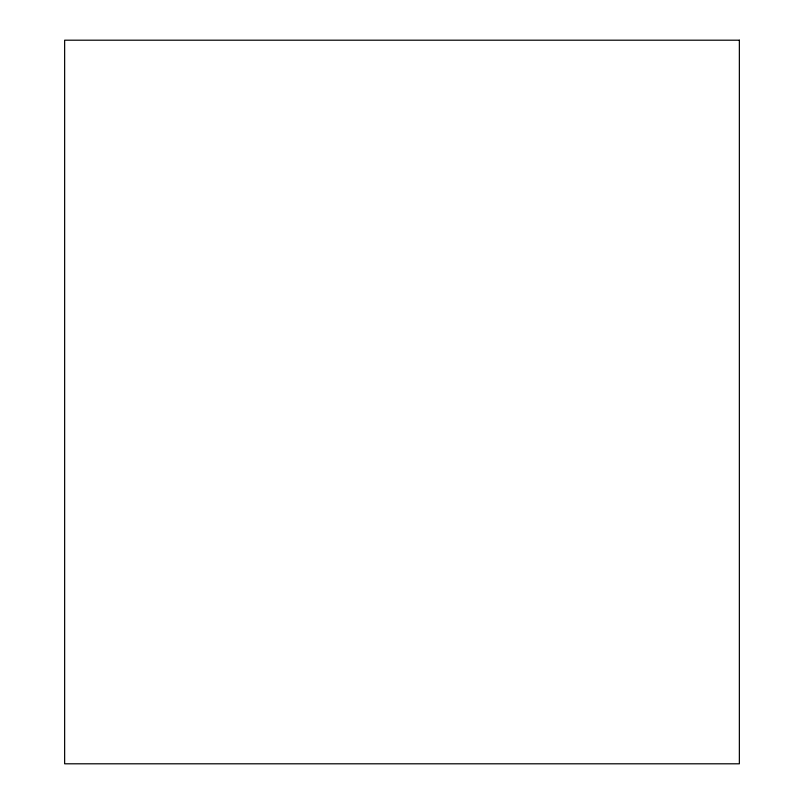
<?xml version="1.0" encoding="UTF-8"?>
<svg xmlns="http://www.w3.org/2000/svg" width="804" height="804" viewBox="0 0 804 804"><rect width="100%" height="100%" fill="white"/><g stroke="black" fill="none" stroke-linecap="round" stroke-linejoin="round"><path stroke-width="1.21" d="M739.358 40.2L64.642 40.2L64.642 763.8L739.358 763.8L739.358 40.2"/></g></svg>
